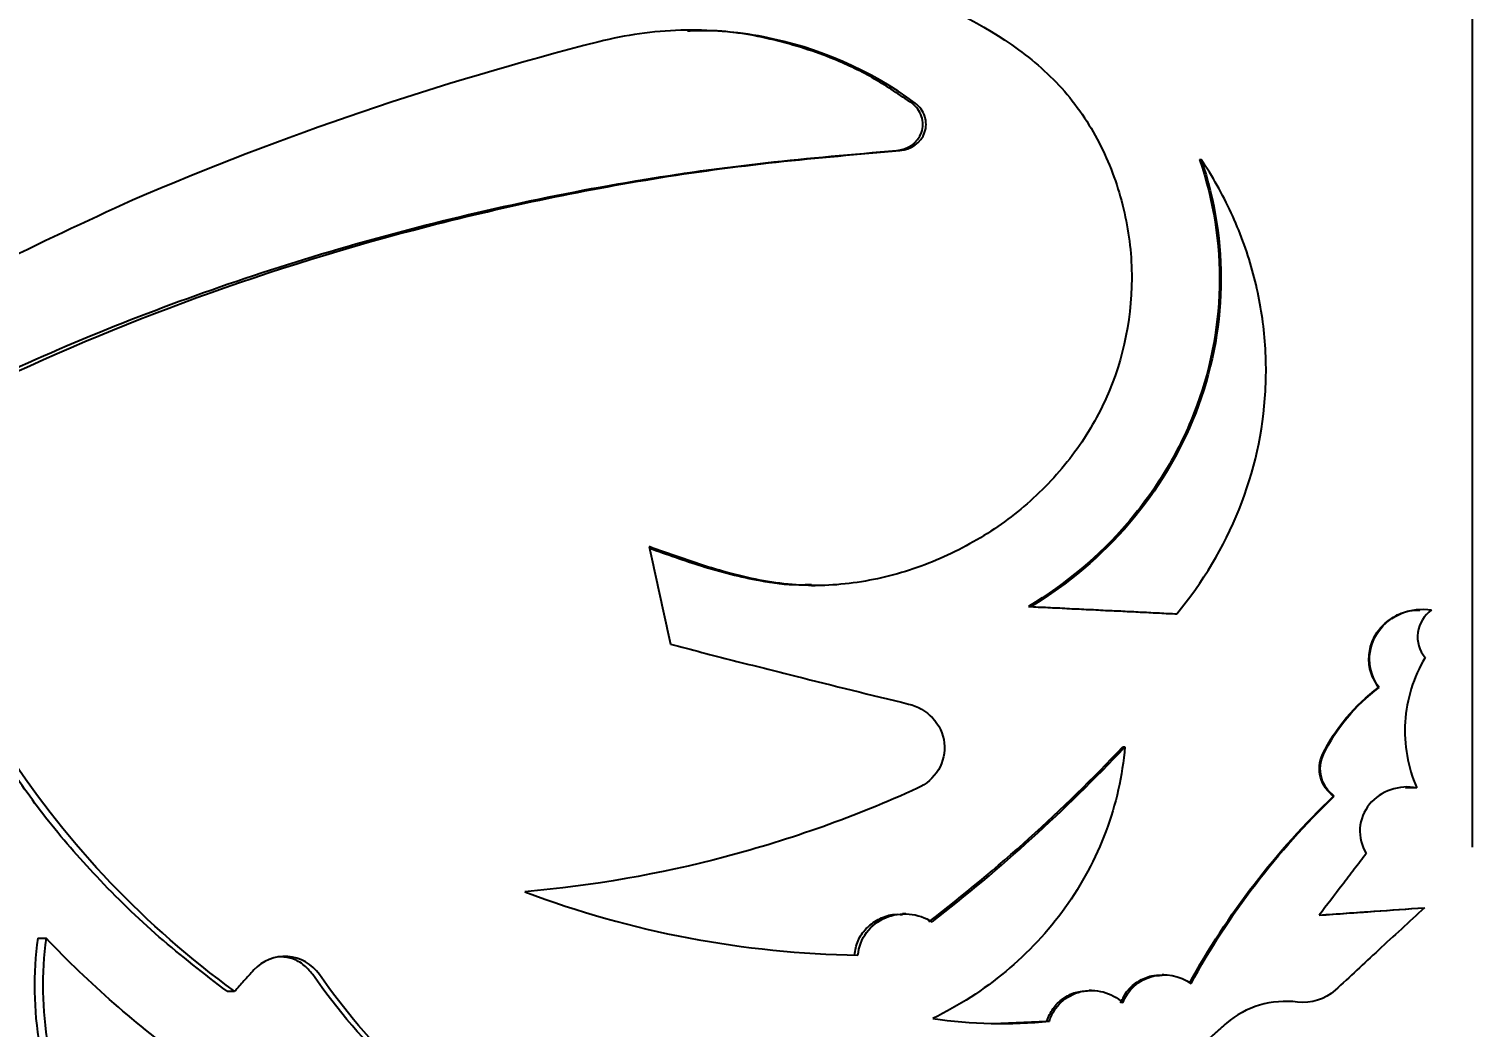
# Model space of a CAD drawing. Header units: millimetres. Extents: x 8 to 586, y 8 to 412.
# Drawn here: x 92.8 to 101.16, y 252.07 to 257.85 of the extents above; entities that cross this region are included whole.
import ezdxf

# ---------------------------------------------------------------- set-up
doc = ezdxf.new("R2010")
doc.units = ezdxf.units.MM
doc.linetypes.add('CENTERX2', pattern=[20.32, 12.7, -2.54, 2.54, -2.54])
doc.layers.add('CENTERLINE', color=4, linetype='CENTERX2')
doc.layers.add('DIMENSIONS', color=2, linetype='Continuous')
doc.layers.add('OUTLINE', color=7, linetype='Continuous', lineweight=25)
doc.styles.add('SLDTEXTSTYLE0', font='TXT', dxfattribs={"width": 0.75})
doc.dimstyles.new('SLDDIMSTYLE0', dxfattribs={"dimtxt": 3.5, "dimasz": 2, "dimexe": 0, "dimexo": 0.0625, "dimgap": 0.875, "dimtad": 1, "dimrnd": 1e-09, "dimzin": 12, "dimdsep": 46, "dimtxsty": 'SLDTEXTSTYLE0', "dimsah": 1, "dimcen": 0.09, "dimadec": 0, "dimazin": 3, "dimtfac": 1, "dimtofl": 0, "dimtmove": 0, "dimatfit": 3, "dimfxl": 0, "dimfrac": 2, "dimtolj": 1, "dimtzin": 12, "dimarcsym": 0})

# ---------------------------------------------------------------- blocks, each defined once
blk = doc.blocks.new('_D_28')
at = {"layer": 'DIMENSIONS'}
for p, q in [((92.3722, 291.5298), (37.0639, 291.5298)), ((39.0639, 145.2298), (39.0639, 291.5298)), ((67.4327, 145.2298), (37.0639, 145.2298))]:
    blk.add_line(p, q, dxfattribs=at)
for points in [[(39.0639, 291.5298), (38.5639, 289.5298), (39.5639, 289.5298)], [(39.0639, 145.2298), (39.5639, 147.2298), (38.5639, 147.2298)]]:
    blk.add_solid(points, dxfattribs=at)
at = {"layer": 'DIMENSIONS', "insert": (34.5521, 212.561), "char_height": 3.5, "attachment_point": 1, "rotation": 90, "style": 'SLDTEXTSTYLE0'}
blk.add_mtext('146,3', dxfattribs=at)

msp = doc.modelspace()

# ---------------------------------------------------------------- linework, layer by layer
at = {"layer": 'CENTERLINE'}
msp.add_line((101.15775, 387.72801), (101.15775, 145.22979), dxfattribs=at)
at = {"layer": 'OUTLINE'}
for p, q in [((99.57871, 257.09228), (99.58793, 257.09228)), ((97.33105, 254.62408), (97.35364, 254.62408)), ((98.58884, 254.5023), (98.60386, 254.5023)), ((99.43673, 254.46029), (99.44679, 254.46029)), ((100.61535, 254.03243), (100.61852, 254.03243)), ((99.13515, 253.68956), (99.14698, 253.68956)), ((100.83557, 253.45184), (100.771, 253.45112)), ((100.35479, 253.40372), (100.35949, 253.40372)), ((97.87851, 252.72237), (97.85845, 252.72237)), ((92.84995, 252.58157), (92.89859, 252.58157)), ((99.37276, 252.3692), (99.36191, 252.3692)), ((93.94786, 252.2735), (93.99008, 252.2735)), ((98.95319, 252.27866), (98.93977, 252.27866)), ((98.38396, 252.08767), (98.69508, 252.10081)), ((98.69508, 252.10081), (98.70951, 252.10081))]:
    msp.add_line(p, q, dxfattribs=at)
for points, knots in [([(97.86222, 258.09837), (98.09223, 257.98761), (98.32326, 257.87835), (98.63501, 257.65156), (98.73038, 257.56618), (98.89377, 257.37085), (98.96348, 257.26052), (99.07377, 257.03056), (99.11577, 256.9083), (99.1721, 256.65812), (99.18642, 256.53156), (99.18611, 256.14727), (99.12776, 255.89184), (98.95996, 255.54672), (98.89174, 255.43949), (98.7324, 255.23961), (98.64154, 255.14785), (98.44588, 254.98559), (98.33889, 254.91382), (98.11413, 254.79274), (97.99725, 254.74378), (97.75472, 254.66844), (97.628, 254.64225), (97.37673, 254.61949), (97.25092, 254.62237), (96.9989, 254.65794), (96.87408, 254.68897), (96.63048, 254.7633), (96.51045, 254.80627), (96.39052, 254.84933)], [0, 0, 0, 0, 0.125, 0.125, 0.1875, 0.1875, 0.25, 0.25, 0.3125, 0.3125, 0.375, 0.375, 0.5, 0.5, 0.5625, 0.5625, 0.625, 0.625, 0.6875, 0.6875, 0.75, 0.75, 0.8125, 0.8125, 0.875, 0.875, 0.9375, 0.9375, 1, 1, 1, 1]), ([(97.93285, 257.41711), (97.6712, 257.61101), (97.36777, 257.74134), (96.89674, 257.83166), (96.73422, 257.84467), (96.41427, 257.83521), (96.25611, 257.8133), (96.09984, 257.77348)], [0, 0, 0, 0, 0.5, 0.5, 0.75, 0.75, 1, 1, 1, 1]), ([(97.91392, 257.41711), (97.84273, 257.46576), (97.69927, 257.56379), (97.43189, 257.69246), (97.11215, 257.79277), (96.82358, 257.84232), (96.6558, 257.83645), (96.61298, 257.83496)], [0, 0, 0, 0, 0.1853323, 0.3734287, 0.6365454, 0.9072593, 1, 1, 1, 1]), ([(97.82456, 257.14356), (97.88762, 257.14893), (97.94727, 257.18862), (97.97882, 257.27852), (97.97909, 257.31132), (97.95886, 257.37175), (97.9392, 257.3978), (97.91392, 257.41711)], [0, 0, 0, 0, 0.5, 0.5, 0.75, 0.75, 1, 1, 1, 1]), ([(97.84401, 257.14356), (97.90693, 257.14895), (97.96624, 257.18896), (97.99739, 257.2787), (97.99762, 257.31141), (97.97753, 257.37172), (97.95802, 257.39778), (97.93285, 257.41711)], [0, 0, 0, 0, 0.5, 0.5, 0.75, 0.75, 1, 1, 1, 1]), ([(88.09652, 252.31689), (88.24715, 252.49252), (88.39824, 252.66811), (88.70782, 253.01035), (88.86676, 253.17638), (89.3583, 253.6565), (89.70262, 253.95662), (90.42144, 254.52243), (90.79687, 254.78687), (91.58094, 255.27866), (91.99159, 255.50673), (93.24525, 256.12151), (94.11725, 256.44417), (95.47999, 256.80274), (95.94354, 256.90264), (96.6518, 257.01862), (96.889, 257.05049), (97.36544, 257.10206), (97.60457, 257.12282), (97.84401, 257.14356)], [0, 0, 0, 0, 0.0625, 0.0625, 0.125, 0.125, 0.25, 0.25, 0.375, 0.375, 0.5, 0.5, 0.75, 0.75, 0.875, 0.875, 0.9375, 0.9375, 1, 1, 1, 1]), ([(88.32275, 252.65457), (88.39792, 252.73929), (88.64872, 253.02196), (89.10298, 253.477), (89.69966, 254.01266), (90.34037, 254.50906), (91.01751, 254.97159), (91.71509, 255.38622), (92.42901, 255.75439), (93.15551, 256.078), (93.90994, 256.36389), (94.69067, 256.60991), (95.49537, 256.81446), (96.28781, 256.97107), (97.06533, 257.07882), (97.57125, 257.12196), (97.82456, 257.14356)], [0, 0, 0, 0, 0.0319538, 0.1066113, 0.1811828, 0.258016, 0.3349215, 0.4117552, 0.4855597, 0.559426, 0.6332297, 0.7093584, 0.7855546, 0.8616838, 0.9307484, 1, 1, 1, 1]), ([(99.57871, 257.09229), (99.66053, 256.85337), (99.69966, 256.60623), (99.68866, 256.10243), (99.6384, 255.85636), (99.50066, 255.50544), (99.44529, 255.39374), (99.31613, 255.18061), (99.24162, 255.07841), (98.99634, 254.79348), (98.80412, 254.63271), (98.58884, 254.5023)], [0, 0, 0, 0, 0.25, 0.25, 0.5, 0.5, 0.625, 0.625, 0.75, 0.75, 1, 1, 1, 1]), ([(99.58793, 257.09229), (99.66922, 256.85352), (99.70809, 256.60685), (99.69737, 256.10352), (99.64771, 255.85797), (99.46545, 255.38991), (99.33524, 255.17495), (99.00972, 254.79411), (98.81852, 254.63311), (98.60386, 254.5023)], [0, 0, 0, 0, 0.25, 0.25, 0.5, 0.5, 0.75, 0.75, 1, 1, 1, 1]), ([(99.44679, 254.4603), (99.59853, 254.64317), (99.71958, 254.84404), (99.89592, 255.28421), (99.94744, 255.51463), (99.96728, 255.86859), (99.96415, 255.98801), (99.93858, 256.22155), (99.91624, 256.33678), (99.85284, 256.56421), (99.81151, 256.67647), (99.71228, 256.89062), (99.65416, 256.99347), (99.58793, 257.09229)], [0, 0, 0, 0, 0.25, 0.25, 0.5, 0.5, 0.625, 0.625, 0.75, 0.75, 0.875, 0.875, 1, 1, 1, 1]), ([(93.39972, 256.85577), (93.12852, 256.73118), (92.8582, 256.60665), (92.32975, 256.3368), (92.07229, 256.1901), (91.31718, 255.72014), (90.83885, 255.37259), (89.94096, 254.60584), (89.5226, 254.18884), (88.75851, 253.29811), (88.41075, 252.82274), (88.09652, 252.31689)], [0, 0, 0, 0, 0.125, 0.125, 0.25, 0.25, 0.5, 0.5, 0.75, 0.75, 1, 1, 1, 1]), ([(96.39052, 254.84933), (96.40096, 254.80209), (96.41139, 254.75484), (96.42183, 254.7076), (96.43226, 254.66035), (96.44269, 254.61311), (96.45313, 254.56586), (96.4739, 254.47182), (96.49466, 254.37779), (96.51543, 254.28375)], [0, 0, 0, 0, 0.00014515626, 0.00014515626, 0.00014515626, 0.00029031251, 0.00029031251, 0.00029031251, 0.00057922592, 0.00057922592, 0.00057922592, 0.00057922592]), ([(97.33096, 254.62826), (97.30651, 254.62735), (97.20759, 254.62369), (96.99235, 254.65302), (96.70354, 254.72789), (96.49312, 254.80311), (96.39281, 254.83897)], [0, 0, 0, 0, 0.0757899, 0.3066674, 0.6694811, 1, 1, 1, 1]), ([(98.58884, 254.5023), (98.66299, 254.49862), (98.73716, 254.49495), (98.81135, 254.49127), (98.88554, 254.48759), (98.95974, 254.48392), (99.03396, 254.48024), (99.16817, 254.47359), (99.30243, 254.46695), (99.43673, 254.4603)], [0, 0, 0, 0, 0.00022334466, 0.00022334466, 0.00022334466, 0.00044668932, 0.00044668932, 0.00044668932, 0.00085056576, 0.00085056576, 0.00085056576, 0.00085056576]), ([(98.60386, 254.5023), (98.67801, 254.4986), (98.75218, 254.4949), (98.82637, 254.49121), (98.90056, 254.48751), (98.97476, 254.48381), (99.04898, 254.48011), (99.18154, 254.47351), (99.31415, 254.4669), (99.44679, 254.4603)], [0, 0, 0, 0, 0.00022334467, 0.00022334467, 0.00022334467, 0.00044668935, 0.00044668935, 0.00044668935, 0.00084560397, 0.00084560397, 0.00084560397, 0.00084560397]), ([(100.61535, 254.03243), (100.59887, 254.06007), (100.56591, 254.11539), (100.55521, 254.21232), (100.57591, 254.30461), (100.62632, 254.38482), (100.7013, 254.44541), (100.78129, 254.48076), (100.83485, 254.48135), (100.85459, 254.48157)], [0, 0, 0, 0, 0.1519148, 0.3040442, 0.4511681, 0.5959, 0.7462236, 0.9064666, 1, 1, 1, 1]), ([(100.61852, 254.03243), (100.58403, 254.07983), (100.56454, 254.13673), (100.56285, 254.25289), (100.58139, 254.31111), (100.64859, 254.40553), (100.6972, 254.4423), (100.80485, 254.48471), (100.86439, 254.49123), (100.92229, 254.48244)], [0, 0, 0, 0, 0.25, 0.25, 0.5, 0.5, 0.75, 0.75, 1, 1, 1, 1]), ([(100.92229, 254.48244), (100.87999, 254.45121), (100.85013, 254.40407), (100.83566, 254.30106), (100.85173, 254.24714), (100.88492, 254.20629)], [0, 0, 0, 0, 0.5, 0.5, 1, 1, 1, 1]), ([(96.51543, 254.28375), (96.63595, 254.25243), (96.75662, 254.22135), (96.87742, 254.19052), (96.99823, 254.15969), (97.11918, 254.1291), (97.24026, 254.09875), (97.4577, 254.04426), (97.67557, 253.99056), (97.89381, 253.93765)], [0, 0, 0, 0, 0.0003765961, 0.0003765961, 0.0003765961, 0.0007531923, 0.0007531923, 0.0007531923, 0.00142953, 0.00142953, 0.00142953, 0.00142953]), ([(100.88492, 254.20629), (100.81793, 254.09253), (100.77819, 253.96437), (100.76576, 253.76904), (100.76952, 253.70248), (100.79223, 253.57459), (100.81101, 253.51234), (100.83746, 253.45184)], [0, 0, 0, 0, 0.5, 0.5, 0.75, 0.75, 1, 1, 1, 1]), ([(97.89381, 253.93765), (97.9467, 253.92425), (97.99531, 253.89652), (98.06934, 253.81803), (98.09439, 253.7662), (98.10683, 253.65874), (98.09416, 253.6025), (98.03834, 253.50982), (97.99582, 253.4727), (97.94634, 253.44967)], [0, 0, 0, 0, 0.25, 0.25, 0.5, 0.5, 0.75, 0.75, 1, 1, 1, 1]), ([(99.14698, 253.68956), (99.13235, 253.52041), (99.09525, 253.35719), (98.97775, 253.0422), (98.89712, 252.89199), (98.70202, 252.62013), (98.58509, 252.49528), (98.32805, 252.28138), (98.1862, 252.19015), (98.03423, 252.11639)], [0, 0, 0, 0, 0.25, 0.25, 0.5, 0.5, 0.75, 0.75, 1, 1, 1, 1]), ([(93.94786, 252.2735), (93.81453, 252.37568), (93.54786, 252.58004), (93.19937, 252.92126), (92.89875, 253.26416), (92.73442, 253.50046), (92.65647, 253.61253)], [0, 0, 0, 0, 0.2698575, 0.5397308, 0.7816955, 1, 1, 1, 1]), ([(100.35479, 253.40372), (100.31853, 253.43137), (100.29118, 253.46955), (100.26762, 253.55715), (100.27249, 253.60446), (100.29183, 253.6458)], [0, 0, 0, 0, 0.5, 0.5, 1, 1, 1, 1]), ([(100.35949, 253.40372), (100.32335, 253.43144), (100.29619, 253.46969), (100.27284, 253.55724), (100.27767, 253.60447), (100.2969, 253.6458)], [0, 0, 0, 0, 0.5, 0.5, 1, 1, 1, 1]), ([(97.94634, 253.44967), (97.586, 253.28547), (97.2128, 253.15273), (96.45019, 252.95194), (96.06321, 252.88436), (95.67225, 252.8497)], [0, 0, 0, 0, 0.5, 0.5, 1, 1, 1, 1]), ([(100.83746, 253.45184), (100.73678, 253.47096), (100.62785, 253.43598), (100.53096, 253.31717), (100.51145, 253.26827), (100.50448, 253.16679), (100.51728, 253.11521), (100.54414, 253.07147)], [0, 0, 0, 0, 0.5, 0.5, 0.75, 0.75, 1, 1, 1, 1]), ([(100.54414, 253.07147), (100.52096, 253.04108), (100.49778, 253.01069), (100.47459, 252.9803), (100.45141, 252.94991), (100.42823, 252.91952), (100.40506, 252.88913), (100.36065, 252.8309), (100.31625, 252.77267), (100.27185, 252.71444)], [0, 0, 0, 0, 0.00011472033, 0.00011472033, 0.00011472033, 0.00022944066, 0.00022944066, 0.00022944066, 0.0004492449, 0.0004492449, 0.0004492449, 0.0004492449]), ([(97.57991, 252.48344), (97.58515, 252.51161), (97.59563, 252.56793), (97.64582, 252.6402), (97.7159, 252.69276), (97.79058, 252.72162), (97.83971, 252.71942), (97.85861, 252.71857)], [0, 0, 0, 0, 0.2109072, 0.4217319, 0.6355874, 0.8597795, 1, 1, 1, 1]), ([(97.60086, 252.48344), (97.60493, 252.53092), (97.62238, 252.57629), (97.67838, 252.65159), (97.7172, 252.68149), (97.8467, 252.73663), (97.95086, 252.72747), (98.03021, 252.67508)], [0, 0, 0, 0, 0.25, 0.25, 0.5, 0.5, 1, 1, 1, 1]), ([(100.27185, 252.71444), (100.32552, 252.71823), (100.37919, 252.72203), (100.43287, 252.72583), (100.48655, 252.72962), (100.54022, 252.73342), (100.59391, 252.73721), (100.68958, 252.74398), (100.78526, 252.75074), (100.88095, 252.75751)], [0, 0, 0, 0, 0.00016147297, 0.00016147297, 0.00016147297, 0.00032294594, 0.00032294594, 0.00032294594, 0.0006107316, 0.0006107316, 0.0006107316, 0.0006107316]), ([(100.27215, 252.71483), (100.32398, 252.71848), (100.42949, 252.7259), (100.63188, 252.7401), (100.78244, 252.75069), (100.87932, 252.75751)], [0, 0, 0, 0, 0.2561599, 0.521399, 1, 1, 1, 1]), ([(100.88095, 252.75751), (100.83656, 252.71645), (100.79218, 252.67539), (100.7478, 252.63433), (100.70342, 252.59327), (100.65905, 252.5522), (100.61468, 252.51114), (100.53137, 252.43404), (100.44807, 252.35693), (100.36478, 252.27981)], [0, 0, 0, 0, 0.00018143488, 0.00018143488, 0.00018143488, 0.00036286976, 0.00036286976, 0.00036286976, 0.0007035562, 0.0007035562, 0.0007035562, 0.0007035562]), ([(92.84995, 252.58157), (92.8225, 252.37534), (92.82579, 252.16575), (92.89488, 251.75514), (92.95928, 251.55916), (93.05141, 251.37324)], [0, 0, 0, 0, 0.5, 0.5, 1, 1, 1, 1]), ([(92.89859, 252.58157), (92.87132, 252.3754), (92.87458, 252.1659), (92.94323, 251.75537), (93.00724, 251.55932), (93.09891, 251.37324)], [0, 0, 0, 0, 0.5, 0.5, 1, 1, 1, 1]), ([(94.48296, 252.37087), (94.44024, 252.43204), (94.37027, 252.47044), (94.22552, 252.48003), (94.15142, 252.4516), (94.10147, 252.39699)], [0, 0, 0, 0, 0.5, 0.5, 1, 1, 1, 1]), ([(94.44364, 252.37086), (94.42546, 252.39186), (94.38909, 252.43385), (94.31576, 252.46995), (94.26452, 252.47282), (94.24061, 252.47416)], [0, 0, 0, 0, 0.3478676, 0.6956037, 1, 1, 1, 1]), ([(94.10147, 252.39699), (94.09194, 252.38642), (94.0824, 252.37585), (94.07286, 252.36528), (94.06333, 252.35471), (94.05379, 252.34414), (94.04426, 252.33357), (94.02619, 252.31355), (94.00814, 252.29353), (93.99008, 252.2735)], [0, 0, 0, 0, 0.00004325458, 0.00004325458, 0.00004325458, 0.00008650916, 0.00008650916, 0.00008650916, 0.00016844916, 0.00016844916, 0.00016844916, 0.00016844916]), ([(99.12197, 252.20689), (99.13403, 252.23173), (99.15813, 252.2814), (99.22333, 252.33466), (99.29375, 252.36589), (99.34196, 252.36605), (99.36217, 252.36611)], [0, 0, 0, 0, 0.2665468, 0.5329262, 0.8041889, 1, 1, 1, 1]), ([(99.13389, 252.20689), (99.16147, 252.28196), (99.22677, 252.33933), (99.38009, 252.38076), (99.46509, 252.36528), (99.52957, 252.31799)], [0, 0, 0, 0, 0.5, 0.5, 1, 1, 1, 1]), ([(98.69508, 252.10081), (98.7052, 252.12611), (98.72542, 252.1767), (98.78574, 252.23416), (98.85915, 252.27206), (98.91341, 252.27578), (98.93999, 252.2776)], [0, 0, 0, 0, 0.2499625, 0.4997659, 0.7549545, 1, 1, 1, 1]), ([(98.70951, 252.10082), (98.73385, 252.18548), (98.80669, 252.25127), (98.97628, 252.29165), (99.0703, 252.2679), (99.13389, 252.20689)], [0, 0, 0, 0, 0.5, 0.5, 1, 1, 1, 1]), ([(99.73434, 252.08812), (99.71123, 252.0679), (99.68812, 252.04768), (99.66501, 252.02746), (99.6419, 252.00725), (99.61879, 251.98703), (99.59568, 251.96681), (99.55246, 251.92898), (99.50924, 251.89116), (99.46603, 251.85333)], [0, 0, 0, 0, 0.00009222421, 0.00009222421, 0.00009222421, 0.00018444842, 0.00018444842, 0.00018444842, 0.00035697454, 0.00035697454, 0.00035697454, 0.00035697454])]:
    msp.add_open_spline(points, degree=3, knots=knots, dxfattribs=at)
for points in [[(96.09984, 257.77348), (95.17155, 257.53656), (94.26785, 257.23029), (93.39972, 256.85577)], [(100.29183, 253.6458), (100.36631, 253.79879), (100.47856, 253.93129), (100.61535, 254.03243)], [(100.2969, 253.6458), (100.37084, 253.79859), (100.48235, 253.93115), (100.61852, 254.03243)], [(98.01179, 252.67508), (98.41117, 252.98349), (98.78737, 253.32245), (99.13515, 253.68956)], [(98.03021, 252.67508), (98.42743, 252.98363), (98.8014, 253.32262), (99.14698, 253.68956)], [(93.99008, 252.2735), (93.47541, 252.64906), (93.02897, 253.11502), (92.67841, 253.65127)], [(99.51998, 252.31799), (99.73984, 252.72071), (100.02279, 253.08682), (100.35479, 253.40372)], [(99.52957, 252.31799), (99.74796, 252.72037), (100.02915, 253.08654), (100.35949, 253.40372)], [(95.67225, 252.8497), (96.2867, 252.61694), (96.94067, 252.49349), (97.60086, 252.48344)], [(93.71928, 251.86485), (93.42437, 252.07748), (93.14932, 252.31724), (92.89859, 252.58157)], [(95.51751, 251.35497), (95.09398, 251.61431), (94.72542, 251.95937), (94.44364, 252.37087)], [(95.55056, 251.35497), (95.12902, 251.61461), (94.76275, 251.95988), (94.48296, 252.37087)], [(100.36478, 252.27981), (100.30595, 252.22659), (100.22499, 252.2017), (100.14625, 252.21123)], [(100.14625, 252.21123), (99.99869, 252.22901), (99.84624, 252.18597), (99.73434, 252.08812)], [(98.03423, 252.11639), (98.25758, 252.0834), (98.48463, 252.07817), (98.70951, 252.10082)]]:
    msp.add_open_spline(points, degree=3, dxfattribs=at)

# ---------------------------------------------------------------- dimensions: what is measured, and where the dimension line sits
at = {"layer": 'DIMENSIONS'}
dim = msp.add_linear_dim(base=(39.06388, 291.52979), p1=(68.43275, 145.22979), p2=(93.37224, 291.52979), angle=90, dimstyle='SLDDIMSTYLE0', dxfattribs=at)
dim.commit()
dim.dimension.update_dxf_attribs({"geometry": '_D_28', "text_midpoint": (39.06388, 218.37979), "dimtype": 160})

doc.saveas('drawing.dxf')
